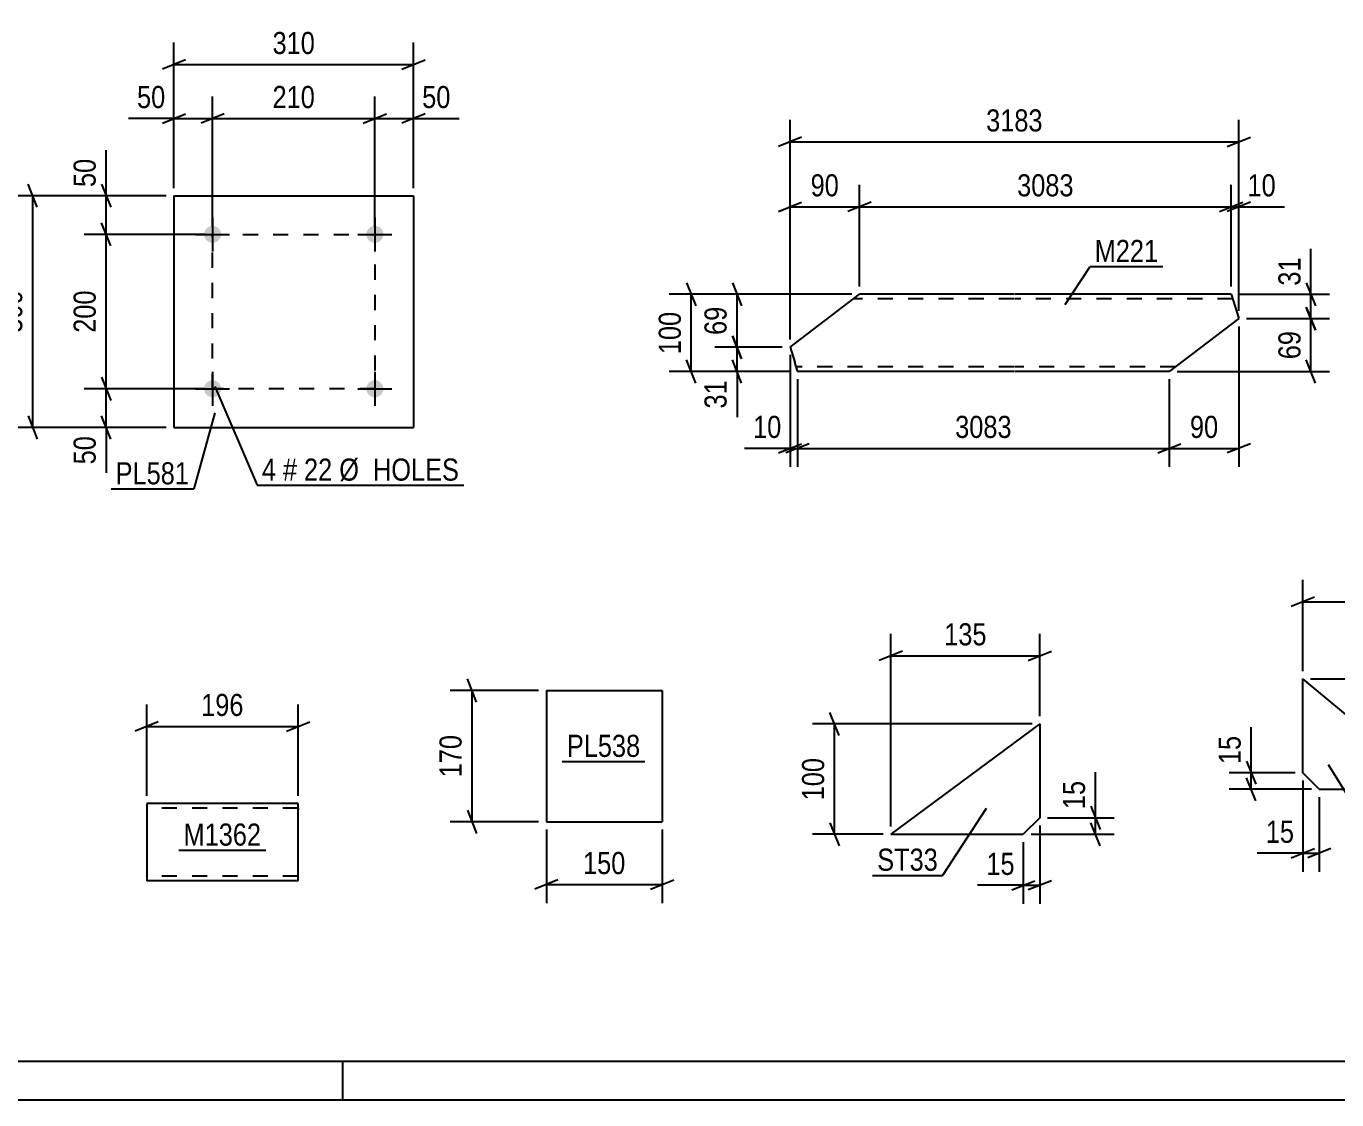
# Model space of a CAD drawing. Header units: millimetres. Extents: x 0 to 841, y 0 to 594.
# Drawn here: x 170 to 339.7, y 0 to 139 of the extents above; entities that cross this region are included whole.
import ezdxf

# ---------------------------------------------------------------- set-up
doc = ezdxf.new("R2010")
doc.units = ezdxf.units.MM
doc.linetypes.add('DXK_LINE_DOT2', pattern=[3.9198, 1.9599, -1.9599])
doc.styles.add('Arial Narrow', font='ARIALN.TTF', dxfattribs={"height": 0.2})

# ---------------------------------------------------------------- blocks, each defined once
blk = doc.blocks.new('Unknown-318893504-1135')
at = {"color": 5, "linetype": 'Continuous'}
for p, q in [((5, 5), (836, 5)), ((211, 0), (211, 5)), ((0, 0), (841, 0))]:
    blk.add_line(p, q, dxfattribs=at)
blk = doc.blocks.new('Part-318893504-2176 - 2162')
at = {"color": 2, "linetype": 'Continuous'}
for p, q in [((237.36, 53), (237.36, 36)), ((237.36, 53), (252.36, 53)), ((252.36, 53), (252.36, 36)), ((237.36, 36), (252.36, 36))]:
    blk.add_line(p, q, dxfattribs=at)
blk = doc.blocks.new('Part-318893504-1888 - 1872')
at = {"color": 2, "linetype": 'Continuous'}
for p, q in [((335.27, 42.35), (335.27, 54.49)), ((352.54, 40.2), (335.27, 54.49)), ((337.41, 40.2), (335.27, 42.35)), ((337.41, 40.2), (352.54, 40.2))]:
    blk.add_line(p, q, dxfattribs=at)
blk = doc.blocks.new('Part-318893504-1813 - 1797')
at = {"color": 2, "linetype": 'Continuous'}
for p, q in [((301.24, 48.66), (281.96, 34.38)), ((301.24, 48.66), (301.24, 36.52)), ((301.24, 36.52), (299.1, 34.38)), ((281.96, 34.38), (299.1, 34.38))]:
    blk.add_line(p, q, dxfattribs=at)
blk = doc.blocks.new('Part-318893504-5778 - 5772')
at = {"color": 2, "linetype": 'Continuous'}
for p, q in [((268.9, 97.44), (277.9, 104.3)), ((297.9, 104.3), (277.9, 104.3)), ((326.01, 104.3), (298, 104.3)), ((326.01, 104.3), (326.99, 101.15)), ((326.99, 101.15), (318, 94.3)), ((268.9, 97.44), (269.51, 95.5)), ((269.77, 94.65), (269.51, 95.5)), ((269.85, 94.39), (269.77, 94.65)), ((269.88, 94.3), (269.85, 94.39)), ((297.9, 94.3), (269.88, 94.3)), ((318, 94.3), (298, 94.3))]:
    blk.add_line(p, q, dxfattribs=at)
at = {"color": 7, "linetype": 'DXK_LINE_DOT2'}
for p, q in [((297.9, 103.7), (277.11, 103.7)), ((326.2, 103.7), (298, 103.7)), ((269.65, 95.04), (269.51, 95.5)), ((269.77, 94.65), (269.68, 94.94)), ((297.9, 94.9), (269.7, 94.9)), ((318.78, 94.9), (298, 94.9))]:
    blk.add_line(p, q, dxfattribs=at)
blk = doc.blocks.new('Part-318893504-6073 - 6069')
at = {"color": 2, "linetype": 'Continuous'}
for p, q in [((205.23, 38.35), (185.63, 38.35)), ((185.63, 38.35), (185.63, 28.35)), ((205.23, 28.35), (205.23, 38.35)), ((205.23, 28.35), (185.63, 28.35))]:
    blk.add_line(p, q, dxfattribs=at)
at = {"color": 7, "linetype": 'DXK_LINE_DOT2'}
for p, q in [((205.23, 37.75), (185.63, 37.75)), ((205.23, 37.7), (205.23, 37.75)), ((205.23, 37.75), (205.23, 37.7)), ((205.23, 37.61), (205.23, 37.7)), ((205.23, 37.7), (205.23, 37.61)), ((185.63, 28.95), (185.63, 28.99)), ((205.23, 28.95), (185.63, 28.95))]:
    blk.add_line(p, q, dxfattribs=at)
blk = doc.blocks.new('Bolt-318893504-6123 - 6089')
at = {"linetype": 'Continuous'}
for points in [[(195.26, 112.06, -1), (193.06, 112.06, -1)], [(216.26, 112.06, -1), (214.06, 112.06, -1)]]:
    blk.add_hatch(color=1, dxfattribs=at).paths.add_polyline_path(points)
at = {"color": 1, "linetype": 'Continuous'}
for p, q in [((194.16, 114.26), (194.16, 109.86)), ((215.16, 114.26), (215.16, 109.86)), ((191.96, 112.06), (196.36, 112.06)), ((212.96, 112.06), (217.36, 112.06))]:
    blk.add_line(p, q, dxfattribs=at)
blk = doc.blocks.new('Bolt-318893504-6128 - 6089')
at = {"linetype": 'Continuous'}
for points in [[(195.26, 92.06, -1), (193.06, 92.06, -1)], [(216.26, 92.06, -1), (214.06, 92.06, -1)]]:
    blk.add_hatch(color=1, dxfattribs=at).paths.add_polyline_path(points)
at = {"color": 1, "linetype": 'Continuous'}
for p, q in [((194.16, 94.26), (194.16, 89.86)), ((215.16, 94.26), (215.16, 89.86)), ((191.96, 92.06), (196.36, 92.06)), ((212.96, 92.06), (217.36, 92.06))]:
    blk.add_line(p, q, dxfattribs=at)
blk = doc.blocks.new('Part-318893504-6133 - 6089')
at = {"color": 2, "linetype": 'Continuous'}
for p, q in [((189.16, 117.06), (189.16, 87.06)), ((189.16, 117.06), (220.16, 117.06)), ((220.16, 117.06), (220.16, 87.06)), ((189.16, 87.06), (220.16, 87.06))]:
    blk.add_line(p, q, dxfattribs=at)
blk = doc.blocks.new('Rectangle-318893504-6242 - 6089')
at = {"color": 1, "linetype": 'DXK_LINE_DOT2'}
blk.add_lwpolyline([(194.16, 112.06), (215.16, 112.06), (215.16, 92.06), (194.16, 92.06), (194.16, 112.06)], close=True, dxfattribs=at)
blk = doc.blocks.new('StraightDimension-318893504-2178 - 2162')
at = {"color": 7, "linetype": 'Continuous'}
for p, q in [((237.36, 35), (237.36, 25.47)), ((252.36, 35), (252.36, 25.47)), ((238.86, 28.47), (235.86, 27.27)), ((237.36, 27.87), (252.36, 27.87)), ((250.86, 27.27), (253.86, 28.47))]:
    blk.add_line(p, q, dxfattribs=at)
at = {"color": 0}
blk.add_wipeout([(248.2, 28.62), (248.2, 32.82), (241.51, 32.82), (241.51, 28.62)], dxfattribs=at)
at = {"color": 3, "style": 'Arial Narrow'}
blk.add_text('150', height=2.863, dxfattribs=at).set_placement((242.11, 29.22))
blk = doc.blocks.new('StraightDimension-318893504-2189 - 2162')
at = {"color": 7, "linetype": 'Continuous'}
for p, q in [((228.34, 51.5), (227.14, 54.5)), ((236.36, 53), (224.89, 53)), ((227.74, 36), (227.74, 53)), ((227.14, 37.5), (228.34, 34.5)), ((236.36, 36), (224.89, 36))]:
    blk.add_line(p, q, dxfattribs=at)
at = {"color": 0}
blk.add_wipeout([(226.99, 47.85), (222.79, 47.85), (222.79, 41.16), (226.99, 41.16)], dxfattribs=at)
at = {"color": 3, "style": 'Arial Narrow'}
blk.add_text('170', height=2.863, rotation=90.0002, dxfattribs=at).set_placement((226.39, 41.76))
blk = doc.blocks.new('StraightDimension-318893504-1924 - 1872')
at = {"color": 7, "linetype": 'Continuous'}
for p, q in [((335.27, 41.35), (335.27, 29.52)), ((337.41, 39.2), (337.41, 29.52)), ((333.77, 31.32), (336.77, 32.52)), ((338.91, 32.52), (335.91, 31.32)), ((335.27, 31.92), (337.41, 31.92))]:
    blk.add_line(p, q, dxfattribs=at)
at = {"color": 0}
blk.add_wipeout([(334.74, 32.67), (334.74, 36.87), (329.89, 36.87), (329.89, 32.67)], dxfattribs=at)
at = {"color": 7, "linetype": 'Continuous'}
blk.add_line((335.27, 31.92), (329.36, 31.92), dxfattribs=at)
blk.add_line((335.27, 31.92), (329.36, 31.92), dxfattribs=at)
at = {"color": 3, "style": 'Arial Narrow'}
blk.add_text('15', height=2.863, dxfattribs=at).set_placement((330.49, 33.27))
blk = doc.blocks.new('StraightDimension-318893504-1914 - 1872')
at = {"color": 7, "linetype": 'Continuous'}
for p, q in [((335.27, 55.49), (335.27, 67.34)), ((352.54, 41.2), (352.54, 67.34)), ((336.77, 65.09), (333.77, 63.89)), ((335.27, 64.49), (352.54, 64.49)), ((351.04, 63.89), (354.04, 65.09))]:
    blk.add_line(p, q, dxfattribs=at)
at = {"color": 0}
blk.add_wipeout([(347.24, 65.24), (347.24, 69.44), (340.56, 69.44), (340.56, 65.24)], dxfattribs=at)
at = {"color": 3, "style": 'Arial Narrow'}
blk.add_text('121', height=2.863, dxfattribs=at).set_placement((341.16, 65.84))
blk = doc.blocks.new('StraightDimension-318893504-1890 - 1872')
at = {"color": 7, "linetype": 'Continuous'}
for p, q in [((363.14, 52.99), (361.94, 55.99)), ((336.27, 54.49), (364.94, 54.49)), ((362.54, 40.2), (362.54, 54.49)), ((361.94, 41.7), (363.14, 38.7)), ((353.54, 40.2), (364.94, 40.2))]:
    blk.add_line(p, q, dxfattribs=at)
at = {"color": 0}
blk.add_wipeout([(361.79, 50.69), (357.59, 50.69), (357.59, 44.01), (361.79, 44.01)], dxfattribs=at)
at = {"color": 3, "style": 'Arial Narrow'}
blk.add_text('100', height=2.863, rotation=90.0002, dxfattribs=at).set_placement((361.19, 44.61))
blk = doc.blocks.new('StraightDimension-318893504-1902 - 1872')
at = {"color": 7, "linetype": 'Continuous'}
for p, q in [((327.99, 43.85), (329.19, 40.85)), ((334.27, 42.35), (325.74, 42.35)), ((329.19, 38.7), (327.99, 41.7)), ((328.59, 40.2), (328.59, 42.35)), ((336.41, 40.2), (325.74, 40.2))]:
    blk.add_line(p, q, dxfattribs=at)
at = {"color": 0}
blk.add_wipeout([(327.84, 47.73), (323.64, 47.73), (323.64, 42.87), (327.84, 42.87)], dxfattribs=at)
at = {"color": 7, "linetype": 'Continuous'}
blk.add_line((328.59, 42.35), (328.59, 48.25), dxfattribs=at)
blk.add_line((328.59, 42.35), (328.59, 48.25), dxfattribs=at)
at = {"color": 3, "style": 'Arial Narrow'}
blk.add_text('15', height=2.863, rotation=90.0002, dxfattribs=at).set_placement((327.24, 43.47))
blk = doc.blocks.new('StraightDimension-318893504-1815 - 1797')
at = {"color": 7, "linetype": 'Continuous'}
for p, q in [((301.24, 35.52), (301.24, 25.37)), ((299.1, 33.38), (299.1, 25.37)), ((297.6, 27.17), (300.6, 28.37)), ((299.1, 27.77), (301.24, 27.77)), ((302.74, 28.37), (299.74, 27.17))]:
    blk.add_line(p, q, dxfattribs=at)
at = {"color": 0}
blk.add_wipeout([(298.57, 28.52), (298.57, 32.72), (293.72, 32.72), (293.72, 28.52)], dxfattribs=at)
at = {"color": 7, "linetype": 'Continuous'}
blk.add_line((299.1, 27.77), (293.19, 27.77), dxfattribs=at)
blk.add_line((299.1, 27.77), (293.19, 27.77), dxfattribs=at)
at = {"color": 3, "style": 'Arial Narrow'}
blk.add_text('15', height=2.863, dxfattribs=at).set_placement((294.32, 29.12))
blk = doc.blocks.new('StraightDimension-318893504-1857 - 1797')
at = {"color": 7, "linetype": 'Continuous'}
for p, q in [((307.84, 38.02), (309.04, 35.02)), ((302.24, 36.52), (310.84, 36.52)), ((309.04, 32.88), (307.84, 35.88)), ((308.44, 34.38), (308.44, 36.52)), ((300.1, 34.38), (310.84, 34.38))]:
    blk.add_line(p, q, dxfattribs=at)
at = {"color": 0}
blk.add_wipeout([(307.69, 41.9), (303.49, 41.9), (303.49, 37.04), (307.69, 37.04)], dxfattribs=at)
at = {"color": 7, "linetype": 'Continuous'}
blk.add_line((308.44, 36.52), (308.44, 42.43), dxfattribs=at)
blk.add_line((308.44, 36.52), (308.44, 42.43), dxfattribs=at)
at = {"color": 3, "style": 'Arial Narrow'}
blk.add_text('15', height=2.863, rotation=90.0002, dxfattribs=at).set_placement((307.09, 37.64))
blk = doc.blocks.new('StraightDimension-318893504-1833 - 1797')
at = {"color": 7, "linetype": 'Continuous'}
for p, q in [((281.96, 35.38), (281.96, 60.34)), ((301.24, 49.66), (301.24, 60.34)), ((283.46, 58.09), (280.46, 56.89)), ((299.74, 56.89), (302.74, 58.09)), ((281.96, 57.49), (301.24, 57.49))]:
    blk.add_line(p, q, dxfattribs=at)
at = {"color": 0}
blk.add_wipeout([(294.94, 58.24), (294.94, 62.44), (288.26, 62.44), (288.26, 58.24)], dxfattribs=at)
at = {"color": 3, "style": 'Arial Narrow'}
blk.add_text('135', height=2.863, dxfattribs=at).set_placement((288.86, 58.84))
blk = doc.blocks.new('StraightDimension-318893504-1845 - 1797')
at = {"color": 7, "linetype": 'Continuous'}
for p, q in [((275.27, 47.16), (274.07, 50.16)), ((300.24, 48.66), (271.82, 48.66)), ((274.67, 34.38), (274.67, 48.66)), ((274.07, 35.88), (275.27, 32.88)), ((280.96, 34.38), (271.82, 34.38))]:
    blk.add_line(p, q, dxfattribs=at)
at = {"color": 0}
blk.add_wipeout([(273.92, 44.86), (269.72, 44.86), (269.72, 38.18), (273.92, 38.18)], dxfattribs=at)
at = {"color": 3, "style": 'Arial Narrow'}
blk.add_text('100', height=2.863, rotation=90.0002, dxfattribs=at).set_placement((273.32, 38.78))
blk = doc.blocks.new('StraightDimension-318893504-5838 - 5772')
at = {"color": 7, "linetype": 'Continuous'}
for p, q in [((335.73, 105.8), (336.93, 102.8)), ((327.01, 104.3), (338.73, 104.3)), ((336.33, 101.15), (336.33, 104.3)), ((336.93, 99.65), (335.73, 102.65)), ((327.99, 101.15), (338.73, 101.15))]:
    blk.add_line(p, q, dxfattribs=at)
at = {"color": 0}
blk.add_wipeout([(335.58, 109.68), (331.38, 109.68), (331.38, 104.82), (335.58, 104.82)], dxfattribs=at)
at = {"color": 7, "linetype": 'Continuous'}
blk.add_line((336.33, 104.3), (336.33, 110.2), dxfattribs=at)
blk.add_line((336.33, 104.3), (336.33, 110.2), dxfattribs=at)
at = {"color": 3, "style": 'Arial Narrow'}
blk.add_text('31', height=2.863, rotation=90.0002, dxfattribs=at).set_placement((334.98, 105.42))
blk = doc.blocks.new('StraightDimension-318893504-5814 - 5772')
at = {"color": 7, "linetype": 'Continuous'}
for p, q in [((335.73, 102.65), (336.93, 99.65)), ((327.99, 101.15), (338.73, 101.15)), ((336.33, 94.3), (336.33, 101.15)), ((336.93, 92.8), (335.73, 95.8)), ((319, 94.3), (338.73, 94.3))]:
    blk.add_line(p, q, dxfattribs=at)
at = {"color": 0}
blk.add_wipeout([(335.58, 100.15), (331.38, 100.15), (331.38, 95.29), (335.58, 95.29)], dxfattribs=at)
at = {"color": 3, "style": 'Arial Narrow'}
blk.add_text('69', height=2.863, rotation=90.0002, dxfattribs=at).set_placement((334.98, 95.89))
blk = doc.blocks.new('StraightDimension-318893504-6030 - 5772')
at = {"color": 7, "linetype": 'Continuous'}
for p, q in [((268.9, 98.44), (268.9, 126.88)), ((326.99, 102.15), (326.99, 126.88)), ((270.4, 124.63), (267.4, 123.43)), ((268.9, 124.03), (326.99, 124.03)), ((325.49, 123.43), (328.49, 124.63))]:
    blk.add_line(p, q, dxfattribs=at)
at = {"color": 0}
blk.add_wipeout([(302.2, 124.78), (302.2, 128.98), (293.69, 128.98), (293.69, 124.78)], dxfattribs=at)
at = {"color": 3, "style": 'Arial Narrow'}
blk.add_text('3183', height=2.863, dxfattribs=at).set_placement((294.29, 125.38))
blk = doc.blocks.new('StraightDimension-318893504-5781 - 5772')
at = {"color": 7, "linetype": 'Continuous'}
for p, q in [((255.52, 105.8), (256.72, 102.8)), ((276.9, 104.3), (253.27, 104.3)), ((256.12, 94.3), (256.12, 104.3)), ((256.72, 92.8), (255.52, 95.8)), ((268.88, 94.3), (253.27, 94.3))]:
    blk.add_line(p, q, dxfattribs=at)
at = {"color": 0}
blk.add_wipeout([(255.37, 102.64), (251.17, 102.64), (251.17, 95.95), (255.37, 95.95)], dxfattribs=at)
at = {"color": 3, "style": 'Arial Narrow'}
blk.add_text('100', height=2.863, rotation=90.0002, dxfattribs=at).set_placement((254.77, 96.55))
blk = doc.blocks.new('StraightDimension-318893504-5863 - 5772')
at = {"color": 7, "linetype": 'Continuous'}
for p, q in [((261.44, 105.8), (262.64, 102.8)), ((276.9, 104.3), (259.19, 104.3)), ((262.04, 97.44), (262.04, 104.3)), ((262.64, 95.94), (261.44, 98.94)), ((267.9, 97.44), (259.19, 97.44))]:
    blk.add_line(p, q, dxfattribs=at)
at = {"color": 0}
blk.add_wipeout([(261.29, 103.3), (257.09, 103.3), (257.09, 98.44), (261.29, 98.44)], dxfattribs=at)
at = {"color": 3, "style": 'Arial Narrow'}
blk.add_text('69', height=2.863, rotation=90.0002, dxfattribs=at).set_placement((260.69, 99.04))
blk = doc.blocks.new('StraightDimension-318893504-5912 - 5772')
at = {"color": 7, "linetype": 'Continuous'}
for p, q in [((268.9, 98.44), (268.9, 118.48)), ((277.9, 105.3), (277.9, 118.48)), ((267.4, 115.03), (270.4, 116.23)), ((268.9, 115.63), (277.9, 115.63)), ((279.4, 116.23), (276.4, 115.03))]:
    blk.add_line(p, q, dxfattribs=at)
at = {"color": 0}
blk.add_wipeout([(275.83, 116.38), (275.83, 120.58), (270.97, 120.58), (270.97, 116.38)], dxfattribs=at)
at = {"color": 3, "style": 'Arial Narrow'}
blk.add_text('90', height=2.863, dxfattribs=at).set_placement((271.57, 116.98))
blk = doc.blocks.new('StraightDimension-318893504-5887 - 5772')
at = {"color": 7, "linetype": 'Continuous'}
for p, q in [((261.44, 98.94), (262.64, 95.94)), ((267.9, 97.44), (259.19, 97.44)), ((262.04, 94.3), (262.04, 97.44)), ((262.64, 92.8), (261.44, 95.8)), ((268.88, 94.3), (259.19, 94.3))]:
    blk.add_line(p, q, dxfattribs=at)
at = {"color": 0}
blk.add_wipeout([(261.29, 93.77), (257.09, 93.77), (257.09, 88.91), (261.29, 88.91)], dxfattribs=at)
at = {"color": 7, "linetype": 'Continuous'}
blk.add_line((262.04, 94.3), (262.04, 88.39), dxfattribs=at)
blk.add_line((262.04, 94.3), (262.04, 88.39), dxfattribs=at)
at = {"color": 3, "style": 'Arial Narrow'}
blk.add_text('31', height=2.863, rotation=90.0002, dxfattribs=at).set_placement((260.69, 89.51))
blk = doc.blocks.new('StraightDimension-318893504-5929 - 5772')
at = {"color": 7, "linetype": 'Continuous'}
for p, q in [((277.9, 105.3), (277.9, 118.48)), ((326.01, 105.3), (326.01, 118.48)), ((279.4, 116.23), (276.4, 115.03)), ((277.9, 115.63), (326.01, 115.63)), ((324.51, 115.03), (327.51, 116.23))]:
    blk.add_line(p, q, dxfattribs=at)
at = {"color": 0}
blk.add_wipeout([(306.21, 116.38), (306.21, 120.58), (297.7, 120.58), (297.7, 116.38)], dxfattribs=at)
at = {"color": 3, "style": 'Arial Narrow'}
blk.add_text('3083', height=2.863, dxfattribs=at).set_placement((298.3, 116.98))
blk = doc.blocks.new('StraightDimension-318893504-5953 - 5772')
at = {"color": 7, "linetype": 'Continuous'}
for p, q in [((326.01, 105.3), (326.01, 118.48)), ((326.99, 102.15), (326.99, 118.48)), ((324.51, 115.03), (327.51, 116.23)), ((328.49, 116.23), (325.49, 115.03)), ((326.01, 115.63), (326.99, 115.63))]:
    blk.add_line(p, q, dxfattribs=at)
at = {"color": 0}
blk.add_wipeout([(332.37, 116.38), (332.37, 120.58), (327.52, 120.58), (327.52, 116.38)], dxfattribs=at)
at = {"color": 7, "linetype": 'Continuous'}
blk.add_line((326.99, 115.63), (332.9, 115.63), dxfattribs=at)
blk.add_line((326.99, 115.63), (332.9, 115.63), dxfattribs=at)
at = {"color": 3, "style": 'Arial Narrow'}
blk.add_text('10', height=2.863, dxfattribs=at).set_placement((328.12, 116.98))
blk = doc.blocks.new('StraightDimension-318893504-5971 - 5772')
at = {"color": 7, "linetype": 'Continuous'}
for p, q in [((268.9, 96.44), (268.9, 81.95)), ((269.88, 93.3), (269.88, 81.95)), ((267.4, 83.75), (270.4, 84.95)), ((271.38, 84.95), (268.38, 83.75)), ((268.9, 84.35), (269.88, 84.35))]:
    blk.add_line(p, q, dxfattribs=at)
at = {"color": 0}
blk.add_wipeout([(268.38, 85.1), (268.38, 89.3), (263.52, 89.3), (263.52, 85.1)], dxfattribs=at)
at = {"color": 7, "linetype": 'Continuous'}
blk.add_line((268.9, 84.35), (263, 84.35), dxfattribs=at)
blk.add_line((268.9, 84.35), (263, 84.35), dxfattribs=at)
at = {"color": 3, "style": 'Arial Narrow'}
blk.add_text('10', height=2.863, dxfattribs=at).set_placement((264.12, 85.7))
blk = doc.blocks.new('StraightDimension-318893504-5988 - 5772')
at = {"color": 7, "linetype": 'Continuous'}
for p, q in [((269.88, 93.3), (269.88, 81.95)), ((318, 93.3), (318, 81.95)), ((271.38, 84.95), (268.38, 83.75)), ((316.5, 83.75), (319.5, 84.95)), ((269.88, 84.35), (318, 84.35))]:
    blk.add_line(p, q, dxfattribs=at)
at = {"color": 0}
blk.add_wipeout([(298.2, 85.1), (298.2, 89.3), (289.68, 89.3), (289.68, 85.1)], dxfattribs=at)
at = {"color": 3, "style": 'Arial Narrow'}
blk.add_text('3083', height=2.863, dxfattribs=at).set_placement((290.28, 85.7))
blk = doc.blocks.new('StraightDimension-318893504-6012 - 5772')
at = {"color": 7, "linetype": 'Continuous'}
for p, q in [((326.99, 100.15), (326.99, 81.95)), ((318, 93.3), (318, 81.95)), ((316.5, 83.75), (319.5, 84.95)), ((328.49, 84.95), (325.49, 83.75)), ((318, 84.35), (326.99, 84.35))]:
    blk.add_line(p, q, dxfattribs=at)
at = {"color": 0}
blk.add_wipeout([(324.92, 85.1), (324.92, 89.3), (320.07, 89.3), (320.07, 85.1)], dxfattribs=at)
at = {"color": 3, "style": 'Arial Narrow'}
blk.add_text('90', height=2.863, dxfattribs=at).set_placement((320.67, 85.7))
blk = doc.blocks.new('StraightDimension-318893504-6075 - 6069')
at = {"color": 7, "linetype": 'Continuous'}
for p, q in [((185.63, 39.35), (185.63, 51.2)), ((205.23, 39.35), (205.23, 51.2)), ((187.13, 48.95), (184.13, 47.75)), ((185.63, 48.35), (205.23, 48.35)), ((203.73, 47.75), (206.73, 48.95))]:
    blk.add_line(p, q, dxfattribs=at)
at = {"color": 0}
blk.add_wipeout([(198.77, 49.1), (198.77, 53.3), (192.08, 53.3), (192.08, 49.1)], dxfattribs=at)
at = {"color": 3, "style": 'Arial Narrow'}
blk.add_text('196', height=2.863, dxfattribs=at).set_placement((192.68, 49.7))
blk = doc.blocks.new('StraightDimension-318893504-6135 - 6089')
at = {"color": 7, "linetype": 'Continuous'}
for p, q in [((215.16, 113.06), (215.16, 129.91)), ((220.16, 118.06), (220.16, 129.91)), ((213.66, 126.46), (216.66, 127.66)), ((221.66, 127.66), (218.66, 126.46)), ((215.16, 127.06), (220.16, 127.06))]:
    blk.add_line(p, q, dxfattribs=at)
at = {"color": 0}
blk.add_wipeout([(225.54, 127.81), (225.54, 132.01), (220.69, 132.01), (220.69, 127.81)], dxfattribs=at)
at = {"color": 7, "linetype": 'Continuous'}
blk.add_line((220.16, 127.06), (226.07, 127.06), dxfattribs=at)
blk.add_line((220.16, 127.06), (226.07, 127.06), dxfattribs=at)
at = {"color": 3, "style": 'Arial Narrow'}
blk.add_text('50', height=2.863, dxfattribs=at).set_placement((221.29, 128.41))
blk = doc.blocks.new('StraightDimension-318893504-6178 - 6089')
at = {"color": 7, "linetype": 'Continuous'}
for p, q in [((188.16, 117.06), (177.53, 117.06)), ((179.78, 118.56), (180.98, 115.56)), ((180.38, 112.06), (180.38, 117.06)), ((193.16, 112.06), (177.53, 112.06)), ((180.98, 110.56), (179.78, 113.56))]:
    blk.add_line(p, q, dxfattribs=at)
at = {"color": 0}
blk.add_wipeout([(179.63, 122.44), (175.43, 122.44), (175.43, 117.59), (179.63, 117.59)], dxfattribs=at)
at = {"color": 7, "linetype": 'Continuous'}
blk.add_line((180.38, 117.06), (180.38, 122.97), dxfattribs=at)
blk.add_line((180.38, 117.06), (180.38, 122.97), dxfattribs=at)
at = {"color": 3, "style": 'Arial Narrow'}
blk.add_text('50', height=2.863, rotation=90.0002, dxfattribs=at).set_placement((179.03, 118.19))
blk = doc.blocks.new('StraightDimension-318893504-6148 - 6089')
at = {"color": 7, "linetype": 'Continuous'}
for p, q in [((194.16, 113.06), (194.16, 129.91)), ((215.16, 113.06), (215.16, 129.91)), ((195.66, 127.66), (192.66, 126.46)), ((213.66, 126.46), (216.66, 127.66)), ((194.16, 127.06), (215.16, 127.06))]:
    blk.add_line(p, q, dxfattribs=at)
at = {"color": 0}
blk.add_wipeout([(208, 127.81), (208, 132.01), (201.32, 132.01), (201.32, 127.81)], dxfattribs=at)
at = {"color": 3, "style": 'Arial Narrow'}
blk.add_text('210', height=2.863, dxfattribs=at).set_placement((201.92, 128.41))
blk = doc.blocks.new('StraightDimension-318893504-6164 - 6089')
at = {"color": 7, "linetype": 'Continuous'}
for p, q in [((189.16, 118.06), (189.16, 129.91)), ((194.16, 113.06), (194.16, 129.91)), ((187.66, 126.46), (190.66, 127.66)), ((195.66, 127.66), (192.66, 126.46)), ((189.16, 127.06), (194.16, 127.06))]:
    blk.add_line(p, q, dxfattribs=at)
at = {"color": 0}
blk.add_wipeout([(188.64, 127.81), (188.64, 132.01), (183.78, 132.01), (183.78, 127.81)], dxfattribs=at)
at = {"color": 7, "linetype": 'Continuous'}
blk.add_line((189.16, 127.06), (183.26, 127.06), dxfattribs=at)
blk.add_line((189.16, 127.06), (183.26, 127.06), dxfattribs=at)
at = {"color": 3, "style": 'Arial Narrow'}
blk.add_text('50', height=2.863, dxfattribs=at).set_placement((184.38, 128.41))
blk = doc.blocks.new('StraightDimension-318893504-6191 - 6089')
at = {"color": 7, "linetype": 'Continuous'}
for p, q in [((193.16, 112.06), (177.53, 112.06)), ((180.98, 110.56), (179.78, 113.56)), ((180.38, 92.06), (180.38, 112.06)), ((179.78, 93.56), (180.98, 90.56)), ((193.16, 92.06), (177.53, 92.06))]:
    blk.add_line(p, q, dxfattribs=at)
at = {"color": 0}
blk.add_wipeout([(179.63, 105.41), (175.43, 105.41), (175.43, 98.72), (179.63, 98.72)], dxfattribs=at)
at = {"color": 3, "style": 'Arial Narrow'}
blk.add_text('200', height=2.863, rotation=90.0002, dxfattribs=at).set_placement((179.03, 99.32))
blk = doc.blocks.new('StraightDimension-318893504-6207 - 6089')
at = {"color": 7, "linetype": 'Continuous'}
for p, q in [((179.78, 93.56), (180.98, 90.56)), ((193.16, 92.06), (177.53, 92.06)), ((180.38, 87.06), (180.38, 92.06)), ((180.98, 85.56), (179.78, 88.56)), ((188.16, 87.06), (177.53, 87.06))]:
    blk.add_line(p, q, dxfattribs=at)
at = {"color": 0}
blk.add_wipeout([(179.63, 86.54), (175.43, 86.54), (175.43, 81.68), (179.63, 81.68)], dxfattribs=at)
at = {"color": 7, "linetype": 'Continuous'}
blk.add_line((180.38, 87.06), (180.38, 81.16), dxfattribs=at)
blk.add_line((180.38, 87.06), (180.38, 81.16), dxfattribs=at)
at = {"color": 3, "style": 'Arial Narrow'}
blk.add_text('50', height=2.863, rotation=90.0002, dxfattribs=at).set_placement((179.03, 82.28))
blk = doc.blocks.new('StraightDimension-318893504-6221 - 6089')
at = {"color": 7, "linetype": 'Continuous'}
for p, q in [((188.16, 117.06), (168.02, 117.06)), ((171.47, 115.56), (170.27, 118.56)), ((170.87, 87.06), (170.87, 117.06)), ((170.27, 88.56), (171.47, 85.56)), ((188.16, 87.06), (168.02, 87.06))]:
    blk.add_line(p, q, dxfattribs=at)
at = {"color": 0}
blk.add_wipeout([(170.12, 105.41), (165.92, 105.41), (165.92, 98.72), (170.12, 98.72)], dxfattribs=at)
at = {"color": 3, "style": 'Arial Narrow'}
blk.add_text('300', height=2.863, rotation=90.0002, dxfattribs=at).set_placement((169.52, 99.32))
blk = doc.blocks.new('StraightDimension-318893504-6232 - 6089')
at = {"color": 7, "linetype": 'Continuous'}
for p, q in [((189.16, 118.06), (189.16, 136.91)), ((220.16, 118.06), (220.16, 136.91)), ((190.66, 134.66), (187.66, 133.46)), ((189.16, 134.06), (220.16, 134.06)), ((218.66, 133.46), (221.66, 134.66))]:
    blk.add_line(p, q, dxfattribs=at)
at = {"color": 0}
blk.add_wipeout([(208, 134.81), (208, 139.01), (201.32, 139.01), (201.32, 134.81)], dxfattribs=at)
at = {"color": 3, "style": 'Arial Narrow'}
blk.add_text('310', height=2.863, dxfattribs=at).set_placement((201.92, 135.41))
blk = doc.blocks.new('Mark-318893504-2174 - 2162')
at = {"color": 0}
blk.add_wipeout([(249.52, 44.4), (249.52, 47.4), (240.02, 47.4), (240.02, 44.4)], dxfattribs=at)
blk.add_wipeout([(249.52, 44.4), (249.52, 47.4), (240.02, 47.4), (240.02, 44.4)], dxfattribs=at)
at = {"color": 30, "linetype": 'Continuous'}
blk.add_line((239.42, 43.8), (250.12, 43.8), dxfattribs=at)
at = {"color": 3, "style": 'Arial Narrow'}
blk.add_text('PL538', height=2.863, dxfattribs=at).set_placement((240.02, 44.4))
blk = doc.blocks.new('Mark-318893504-1884 - 1872')
at = {"color": 0}
blk.add_wipeout([(352.76, 34.75), (352.76, 37.75), (344.91, 37.75), (344.91, 34.75)], dxfattribs=at)
blk.add_wipeout([(352.76, 34.75), (352.76, 37.75), (344.91, 37.75), (344.91, 34.75)], dxfattribs=at)
at = {"color": 30, "linetype": 'Continuous'}
for p, q in [((338.54, 43.43), (344.31, 34.15)), ((344.31, 34.15), (353.36, 34.15))]:
    blk.add_line(p, q, dxfattribs=at)
at = {"color": 3, "style": 'Arial Narrow'}
blk.add_text('ST32', height=2.863, dxfattribs=at).set_placement((344.91, 34.75))
blk = doc.blocks.new('Mark-318893504-1809 - 1797')
at = {"color": 0}
blk.add_wipeout([(288.05, 29.66), (288.05, 32.66), (280.19, 32.66), (280.19, 29.66)], dxfattribs=at)
blk.add_wipeout([(288.05, 29.66), (288.05, 32.66), (280.19, 32.66), (280.19, 29.66)], dxfattribs=at)
at = {"color": 30, "linetype": 'Continuous'}
for p in [(294.27, 37.72), (279.59, 29.06)]:
    blk.add_line(p, (288.65, 29.06), dxfattribs=at)
at = {"color": 3, "style": 'Arial Narrow'}
blk.add_text('ST33', height=2.863, dxfattribs=at).set_placement((280.19, 29.66))
blk = doc.blocks.new('Mark-318893504-5774 - 5772')
at = {"color": 0}
blk.add_wipeout([(316.56, 108.48), (316.56, 111.48), (308.34, 111.48), (308.34, 108.48)], dxfattribs=at)
blk.add_wipeout([(316.56, 108.48), (316.56, 111.48), (308.34, 111.48), (308.34, 108.48)], dxfattribs=at)
at = {"color": 30, "linetype": 'Continuous'}
for p, q in [((304.51, 102.96), (307.74, 107.88)), ((307.74, 107.88), (317.16, 107.88))]:
    blk.add_line(p, q, dxfattribs=at)
at = {"color": 3, "style": 'Arial Narrow'}
blk.add_text('M221', height=2.863, dxfattribs=at).set_placement((308.34, 108.48))
blk = doc.blocks.new('Mark-318893504-6071 - 6069')
at = {"color": 0}
blk.add_wipeout([(200.45, 32.91), (200.45, 35.91), (190.4, 35.91), (190.4, 32.91)], dxfattribs=at)
blk.add_wipeout([(200.45, 32.91), (200.45, 35.91), (190.4, 35.91), (190.4, 32.91)], dxfattribs=at)
at = {"color": 30, "linetype": 'Continuous'}
blk.add_line((189.8, 32.31), (201.05, 32.31), dxfattribs=at)
at = {"color": 3, "style": 'Arial Narrow'}
blk.add_text('M1362', height=2.863, dxfattribs=at).set_placement((190.4, 32.91))
blk = doc.blocks.new('Mark-318893504-6129 - 6089')
at = {"color": 0}
blk.add_wipeout([(191.12, 79.69), (191.12, 82.69), (181.61, 82.69), (181.61, 79.69)], dxfattribs=at)
blk.add_wipeout([(191.12, 79.69), (191.12, 82.69), (181.61, 82.69), (181.61, 79.69)], dxfattribs=at)
at = {"color": 30, "linetype": 'Continuous'}
for p in [(194.46, 88.95), (181.01, 79.09)]:
    blk.add_line(p, (191.72, 79.09), dxfattribs=at)
at = {"color": 3, "style": 'Arial Narrow'}
blk.add_text('PL581', height=2.863, dxfattribs=at).set_placement((181.61, 79.69))
blk = doc.blocks.new('MarkSet-318893504-6289 - 6089')
at = {"color": 0}
for points in [[(202.37, 80.17), (202.37, 83.17), (200.54, 83.17), (200.54, 80.17)], [(205.09, 80.17), (205.09, 83.17), (203.27, 83.17), (203.27, 80.17)], [(209.65, 80.17), (209.65, 83.17), (205.99, 83.17), (205.99, 80.17)], [(226.08, 80.17), (226.08, 83.17), (210.55, 83.17), (210.55, 80.17)]]:
    blk.add_wipeout(points, dxfattribs=at)
for points in [[(202.37, 80.17), (202.37, 83.17), (200.54, 83.17), (200.54, 80.17)], [(205.09, 80.17), (205.09, 83.17), (203.27, 83.17), (203.27, 80.17)], [(209.65, 80.17), (209.65, 83.17), (205.99, 83.17), (205.99, 80.17)], [(226.08, 80.17), (226.08, 83.17), (210.55, 83.17), (210.55, 80.17)]]:
    blk.add_wipeout(points, dxfattribs=at)
at = {"color": 7, "linetype": 'Continuous'}
for p, q in [((194.44, 92.34), (199.94, 79.57)), ((199.94, 79.57), (226.68, 79.57))]:
    blk.add_line(p, q, dxfattribs=at)
at = {"color": 3, "style": 'Arial Narrow'}
for s, height, p in [('Ø  HOLES', 2.863, (210.55, 80.17)), ('4', 2.86, (200.54, 80.17)), ('#', 2.86, (203.27, 80.17)), ('22', 2.863, (205.99, 80.17))]:
    blk.add_text(s, height=height, dxfattribs=at).set_placement(p)

msp = doc.modelspace()

# ---------------------------------------------------------------- block references
for name in ['Unknown-318893504-1135', 'Part-318893504-6133 - 6089', 'Bolt-318893504-6123 - 6089', 'Rectangle-318893504-6242 - 6089', 'Part-318893504-5778 - 5772', 'Bolt-318893504-6128 - 6089', 'Part-318893504-1888 - 1872', 'Part-318893504-2176 - 2162', 'Part-318893504-1813 - 1797', 'Part-318893504-6073 - 6069']:
    msp.add_blockref(name, (0, 0))

# ---------------------------------------------------------------- next in the draw order: block references
for name in ['StraightDimension-318893504-6135 - 6089', 'StraightDimension-318893504-6178 - 6089', 'StraightDimension-318893504-5838 - 5772', 'StraightDimension-318893504-6075 - 6069', 'Mark-318893504-2174 - 2162', 'StraightDimension-318893504-1924 - 1872', 'Mark-318893504-6071 - 6069', 'StraightDimension-318893504-2178 - 2162', 'StraightDimension-318893504-1815 - 1797']:
    msp.add_blockref(name, (0, 0))

# ---------------------------------------------------------------- next in the draw order: block references
for name in ['StraightDimension-318893504-6148 - 6089', 'StraightDimension-318893504-5814 - 5772', 'StraightDimension-318893504-1914 - 1872', 'StraightDimension-318893504-2189 - 2162', 'StraightDimension-318893504-1857 - 1797']:
    msp.add_blockref(name, (0, 0))

# ---------------------------------------------------------------- next in the draw order: block references
for name in ['StraightDimension-318893504-6164 - 6089', 'StraightDimension-318893504-6030 - 5772', 'StraightDimension-318893504-1833 - 1797', 'StraightDimension-318893504-1890 - 1872']:
    msp.add_blockref(name, (0, 0))

# ---------------------------------------------------------------- next in the draw order: block references
for name in ['StraightDimension-318893504-6191 - 6089', 'StraightDimension-318893504-5781 - 5772', 'StraightDimension-318893504-1845 - 1797', 'StraightDimension-318893504-1902 - 1872', 'Mark-318893504-1884 - 1872']:
    msp.add_blockref(name, (0, 0))

# ---------------------------------------------------------------- next in the draw order: block references
for name in ['StraightDimension-318893504-5863 - 5772', 'StraightDimension-318893504-6207 - 6089', 'Mark-318893504-1809 - 1797']:
    msp.add_blockref(name, (0, 0))

# ---------------------------------------------------------------- next in the draw order: block references
for name in ['StraightDimension-318893504-5912 - 5772', 'StraightDimension-318893504-6221 - 6089']:
    msp.add_blockref(name, (0, 0))

# ---------------------------------------------------------------- next in the draw order: block references
for name in ['StraightDimension-318893504-6232 - 6089', 'StraightDimension-318893504-5929 - 5772', 'StraightDimension-318893504-5887 - 5772', 'Mark-318893504-6129 - 6089']:
    msp.add_blockref(name, (0, 0))

# ---------------------------------------------------------------- next in the draw order: block references
for name in ['StraightDimension-318893504-5953 - 5772', 'Mark-318893504-5774 - 5772', 'StraightDimension-318893504-5971 - 5772', 'MarkSet-318893504-6289 - 6089']:
    msp.add_blockref(name, (0, 0))

# ---------------------------------------------------------------- next in the draw order: block references
msp.add_blockref('StraightDimension-318893504-5988 - 5772', (0, 0))

# ---------------------------------------------------------------- next in the draw order: block references
msp.add_blockref('StraightDimension-318893504-6012 - 5772', (0, 0))

doc.saveas('drawing.dxf')
